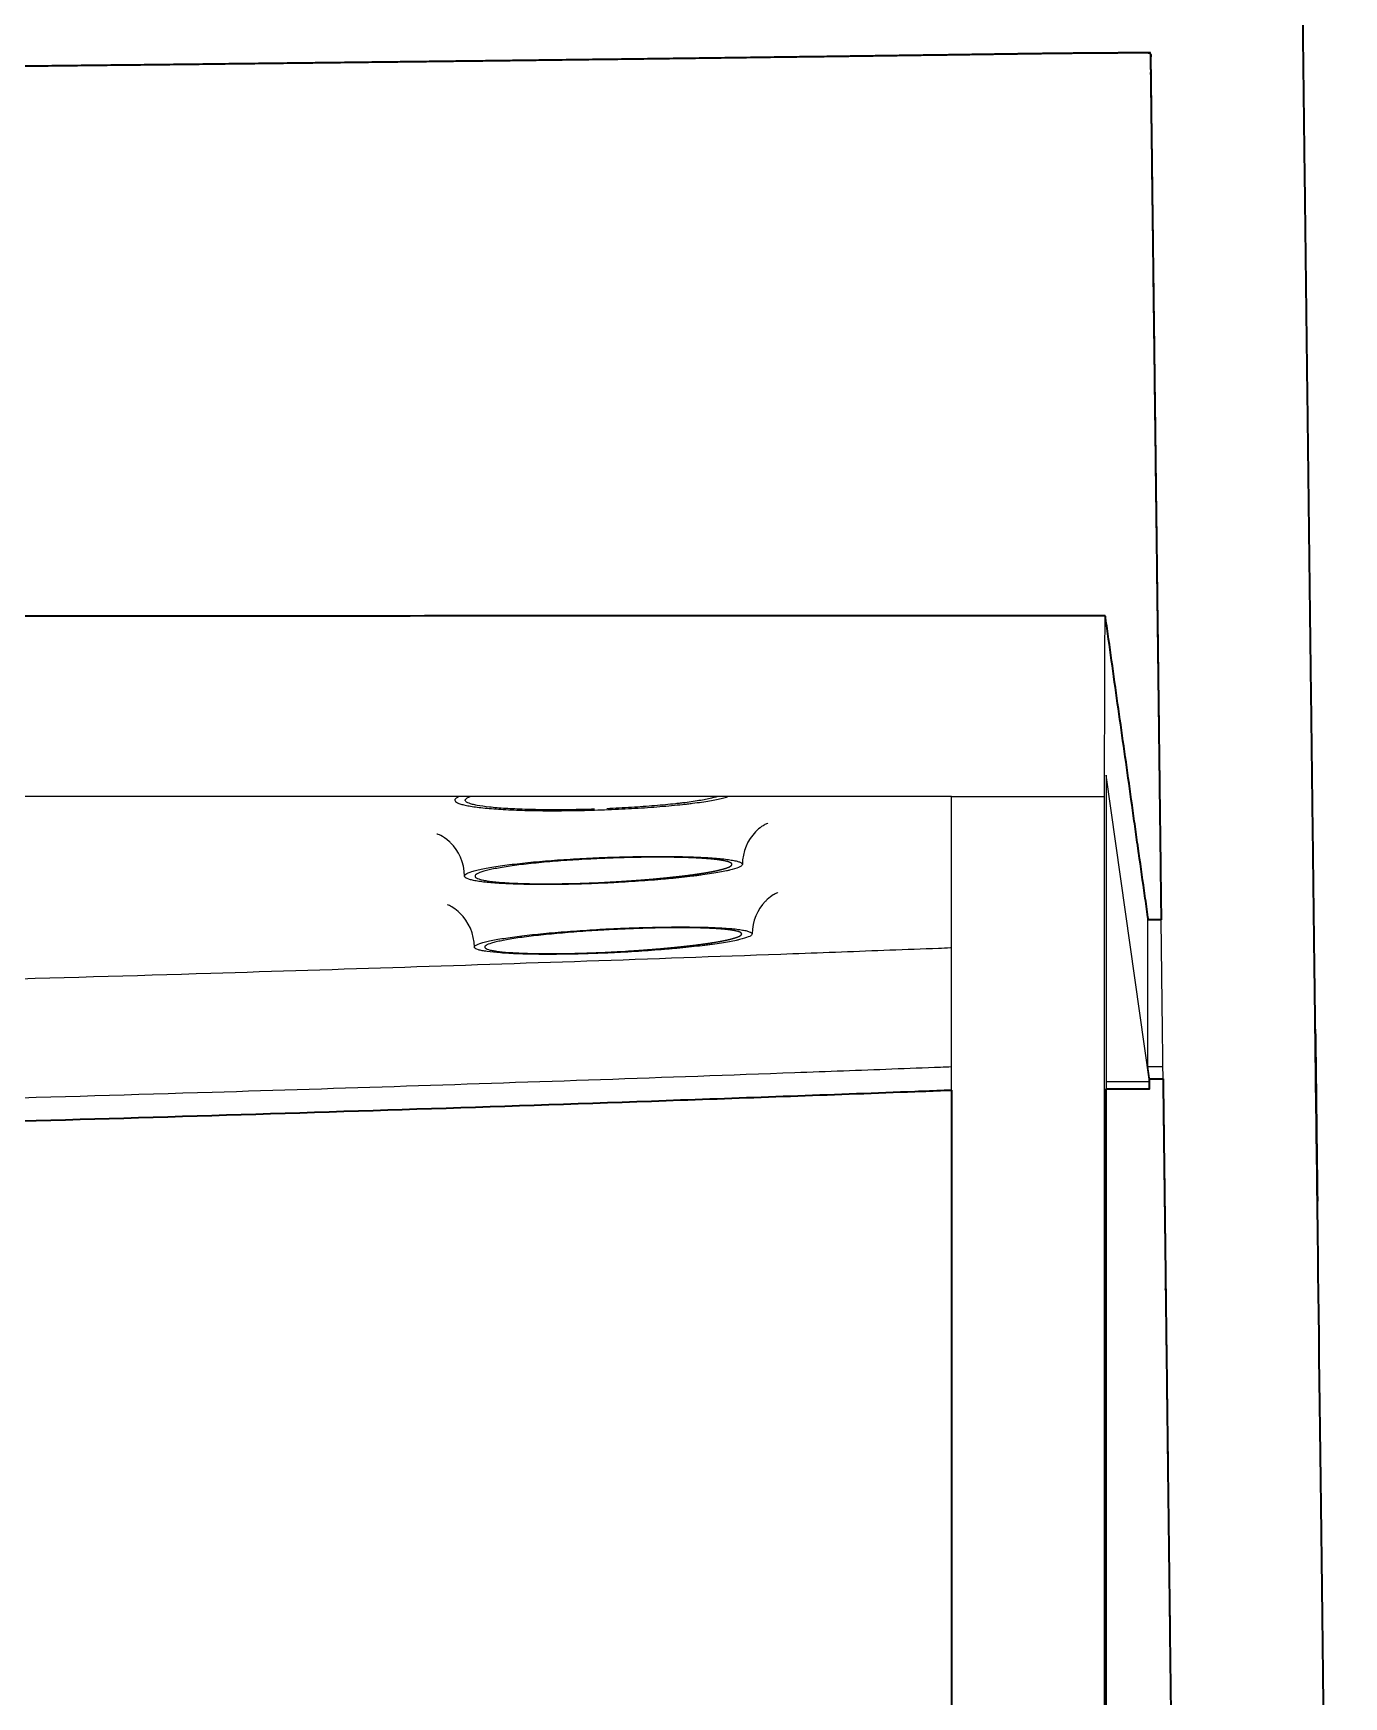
# Model space of a CAD drawing. Header units: millimetres. Extents: x 0 to 2650, y -1173 to 718.
# Drawn here: x 1084.4 to 1273.1, y 234.8 to 474.3 of the extents above; entities that cross this region are included whole.
import ezdxf

# ---------------------------------------------------------------- set-up
doc = ezdxf.new("R2010")
doc.units = ezdxf.units.MM
doc.layers.add('Blocks', color=7, linetype='Continuous')
doc.layers.add('Blocks$Inner', color=7, linetype='Continuous', lineweight=25, true_color=0x007f00)
doc.layers.add('Blocks$Outline', color=7, linetype='Continuous', lineweight=35, true_color=0xff3f3f)

# ---------------------------------------------------------------- blocks, each defined once
blk = doc.blocks.new('Balcony Lounge Bench Front')
at = {"layer": 'Blocks$Inner'}
for points in [[(1238.91, 322.3), (1245.16, 322.3), (1245.16, 323.35), (1238.91, 367.45), (1238.91, 8.28), (1238.81, 8.28)], [(1216.64, 364.38), (1052.69, 364.38), (866.74, 364.38), (770.82, 364.38), (704.99, 364.38), (639.17, 364.38), (543.24, 364.38), (357.3, 364.38), (193.35, 364.38)], [(1217.01, 8.28), (1216.91, 8.28), (1216.64, 10.94), (1216.64, 364.38), (1238.64, 364.38)], [(1247.11, 323.77), (1245.17, 323.77), (1245.15, 323.86), (1244.92, 325.52), (1247.09, 325.52)], [(1250.98, 7.13), (1272.98, 7.41), (1269.49, 292.89)]]:
    blk.add_lwpolyline(points, dxfattribs=at)
for points, degree in [([(1268.27, 392.46), (1266.34, 550.84), (1264.4, 709.23)], 2), ([(1244.27, 471.49), (1238.99, 471.47), (1233.69, 471.43), (1228.41, 471.36)], 3), ([(1245.29, 471.49), (1244.95, 471.49), (1244.61, 471.49), (1244.27, 471.49)], 3), ([(1246.27, 392.2), (1245.78, 431.84), (1245.29, 471.49)], 2), ([(1238.78, 390.41), (1238.76, 390.31)], 1), ([(1238.82, 390.11), (1238.78, 390.41)], 1), ([(1239.26, 387.04), (1238.82, 390.11)], 1), ([(1240.13, 380.88), (1239.26, 387.04)], 1), ([(1241.88, 368.56), (1240.13, 380.88)], 1), ([(1242.75, 362.4), (1241.88, 368.56)], 1), ([(1238.64, 364.57), (1238.64, 364.38)], 1), ([(1238.64, 364.38), (1238.64, 10.9)], 1), ([(1165.24, 362.44), (1165.87, 362.46), (1166.51, 362.49), (1167.15, 362.51)], 3), ([(1243.18, 359.33), (1242.75, 362.4)], 1), ([(1243.4, 357.79), (1243.18, 359.33)], 1), ([(1243.51, 357.02), (1243.4, 357.79)], 1), ([(1243.62, 356.25), (1243.51, 357.02)], 1), ([(1164.57, 355.53), (1165.16, 355.56), (1165.76, 355.59), (1166.36, 355.61)], 3), ([(1166.38, 355.48), (1165.82, 355.46), (1165.27, 355.43), (1164.72, 355.4)], 3), ([(1244.49, 350.09), (1243.62, 356.25)], 1), ([(1166.69, 352.05), (1167.23, 352.08), (1167.78, 352.11), (1168.34, 352.14)], 3), ([(1168.48, 352.01), (1167.89, 351.98), (1167.29, 351.95), (1166.7, 351.92)], 3), ([(1244.93, 347.01), (1244.49, 350.09)], 1), ([(1166.01, 345.28), (1166.59, 345.31), (1167.17, 345.34), (1167.76, 345.37)], 3), ([(1167.78, 345.24), (1167.23, 345.21), (1166.69, 345.18), (1166.15, 345.15)], 3), ([(1244.91, 346.64), (1245.87, 346.64), (1246.83, 346.64)], 2), ([(1244.98, 346.62), (1244.93, 347.01)], 1), ([(1168.1, 342.04), (1168.63, 342.07), (1169.17, 342.1), (1169.71, 342.13)], 3), ([(1169.85, 342), (1169.28, 341.97), (1168.69, 341.94), (1168.11, 341.91)], 3), ([(1238.93, 323.36), (1242.04, 323.35), (1245.16, 323.35)], 2), ([(1245.16, 323.35), (1245.16, 323.49), (1245.16, 323.63), (1245.17, 323.77)], 3), ([(1250.98, 7.13), (1249.24, 149.87), (1247.49, 292.62)], 2)]:
    blk.add_open_spline(points, degree=degree, dxfattribs=at)
for points, knots in [([(1228.41, 471.36), (1222.79, 471.28), (1217.16, 471.2), (1200.28, 470.97), (1189.03, 470.82), (1155.28, 470.39), (1132.77, 470.12), (1065.25, 469.35), (1020.22, 468.9), (930.16, 468.12), (885.12, 467.8), (817.55, 467.42), (795.03, 467.3), (761.25, 467.16), (749.99, 467.12), (733.1, 467.06), (727.47, 467.04), (721.84, 467.02)], [540.554883, 540.554883, 540.554883, 540.554883, 557.446204, 557.446204, 591.228846, 591.228846, 658.794129, 658.794129, 793.924695, 793.924695, 929.055261, 929.055261, 996.620544, 996.620544, 1030.403185, 1030.403185, 1047.294506, 1047.294506, 1047.294506, 1047.294506]), ([(1212.71, 390.41), (1212.36, 390.41), (1212.01, 390.41), (1211.66, 390.41), (1210.97, 390.41), (1210.27, 390.41), (1209.58, 390.41), (1208.19, 390.41), (1206.8, 390.41), (1205.41, 390.41), (1194.28, 390.4), (1183.16, 390.4), (1172.04, 390.39), (1160.92, 390.39), (1149.8, 390.39), (1138.68, 390.38), (1127.56, 390.38), (1116.43, 390.37), (1105.31, 390.37), (1083.07, 390.36), (1060.83, 390.35), (1038.59, 390.35), (1016.35, 390.34), (994.1, 390.33), (971.86, 390.33), (949.62, 390.32), (927.37, 390.32), (905.13, 390.31), (894.01, 390.31), (882.89, 390.31), (871.76, 390.31), (860.64, 390.31), (849.52, 390.31), (838.4, 390.3), (827.28, 390.3), (816.16, 390.3), (805.04, 390.3), (799.48, 390.3), (793.92, 390.3), (788.36, 390.3), (782.8, 390.3), (777.24, 390.3), (771.68, 390.3), (749.45, 390.3), (727.22, 390.3), (704.99, 390.3)], [-1041.587203, -1041.587203, -1041.587203, -1041.587203, -1040.544327, -1040.544327, -1040.544327, -1038.45859, -1038.45859, -1038.45859, -1034.287168, -1034.287168, -1034.287168, -1000.918164, -1000.918164, -1000.918164, -967.552598, -967.552598, -967.552598, -934.189335, -934.189335, -934.189335, -867.462836, -867.462836, -867.462836, -800.72842, -800.72842, -800.72842, -733.992012, -733.992012, -733.992012, -700.626238, -700.626238, -700.626238, -667.263057, -667.263057, -667.263057, -633.900388, -633.900388, -633.900388, -617.218431, -617.218431, -617.218431, -600.535727, -600.535727, -600.535727, -533.846776, -533.846776, -533.846776, -533.846776]), ([(1217.4, 390.41), (1217.23, 390.41), (1217.05, 390.41), (1216.88, 390.41), (1216.53, 390.41), (1216.18, 390.41), (1215.83, 390.41), (1215.14, 390.41), (1214.44, 390.41), (1213.75, 390.41), (1213.58, 390.41), (1213.4, 390.41), (1213.23, 390.41), (1213.05, 390.41), (1212.88, 390.41), (1212.71, 390.41)], [-1046.280276, -1046.280276, -1046.280276, -1046.280276, -1045.758808, -1045.758808, -1045.758808, -1044.715897, -1044.715897, -1044.715897, -1042.63014, -1042.63014, -1042.63014, -1042.10868, -1042.10868, -1042.10868, -1041.587203, -1041.587203, -1041.587203, -1041.587203]), ([(1238.78, 390.41), (1233.22, 390.41), (1227.65, 390.41), (1222.09, 390.41), (1220.7, 390.41), (1219.31, 390.41), (1217.92, 390.41), (1217.75, 390.41), (1217.57, 390.41), (1217.4, 390.41)], [-1067.6582, -1067.6582, -1067.6582, -1067.6582, -1050.972991, -1050.972991, -1050.972991, -1046.801689, -1046.801689, -1046.801689, -1046.280276, -1046.280276, -1046.280276, -1046.280276]), ([(1238.76, 390.31), (1238.75, 390.24), (1238.75, 390.11), (1238.73, 389.71), (1238.73, 389.37), (1238.71, 388.54), (1238.7, 388.04), (1238.69, 386.9), (1238.68, 386.26), (1238.67, 384.86), (1238.67, 384.11), (1238.66, 382.53), (1238.66, 381.7), (1238.66, 380.76), (1238.66, 380.65), (1238.66, 380.49), (1238.66, 380.44), (1238.66, 380.35)], [13, 13, 13, 13, 14.652227, 14.652227, 17.049448, 17.049448, 19.446668, 19.446668, 21.843889, 21.843889, 24.241109, 24.241109, 26.63833, 26.63833, 26.937982, 26.937982, 27.087809, 27.087809, 27.087809, 27.087809]), ([(1238.66, 380.35), (1238.66, 380.28), (1238.66, 380.26), (1238.66, 380.05), (1238.66, 379.87), (1238.66, 379.31), (1238.66, 378.94), (1238.65, 377.84), (1238.65, 377.1), (1238.65, 374.89), (1238.65, 373.41), (1238.64, 369.48), (1238.64, 367.02), (1238.64, 364.57)], [27.087809, 27.087809, 27.087809, 27.087809, 27.162722, 27.162722, 27.762027, 27.762027, 28.960637, 28.960637, 31.357858, 31.357858, 36.152299, 36.152299, 44.12911, 44.12911, 44.12911, 44.12911]), ([(1145.79, 364.39), (1145.58, 364.31), (1145.42, 364.23), (1145.22, 364.08), (1145.16, 364.01), (1145.11, 363.88), (1145.12, 363.82), (1145.22, 363.63), (1145.4, 363.51), (1145.86, 363.34), (1146.05, 363.28), (1146.47, 363.17), (1146.71, 363.12), (1147.51, 362.97), (1148.14, 362.88), (1149.26, 362.75), (1149.66, 362.71), (1150.5, 362.64), (1150.94, 362.61), (1151.86, 362.55), (1152.33, 362.52), (1153.33, 362.47), (1153.86, 362.45), (1155.47, 362.39), (1156.6, 362.37), (1158.37, 362.35), (1158.96, 362.35), (1160.19, 362.35), (1160.81, 362.36), (1162.69, 362.38), (1163.96, 362.4), (1165.24, 362.44)], [24.219435, 24.219435, 24.219435, 24.219435, 26.679948, 26.679948, 28.585659, 28.585659, 30.491369, 30.491369, 34.30279, 34.30279, 36.208501, 36.208501, 38.114212, 38.114212, 41.925633, 41.925633, 43.831343, 43.831343, 45.737054, 45.737054, 47.642764, 47.642764, 49.548475, 49.548475, 53.359896, 53.359896, 55.265607, 55.265607, 57.171317, 57.171317, 60.982738, 60.982738, 60.982738, 60.982738]), ([(1146.62, 363.86), (1146.62, 363.89), (1146.63, 363.92), (1146.66, 364), (1146.71, 364.06), (1146.91, 364.21), (1147.08, 364.3), (1147.32, 364.39)], [115.857402, 115.857402, 115.857402, 115.857402, 116.631271, 116.631271, 118.394112, 118.394112, 120.959101, 120.959101, 120.959101, 120.959101]), ([(1182.9, 364.39), (1182.88, 364.38), (1182.86, 364.37), (1182.67, 364.31), (1182.47, 364.25), (1182.12, 364.16), (1182, 364.13), (1181.74, 364.07), (1181.6, 364.05), (1180.89, 363.9), (1180.22, 363.79), (1179.08, 363.62), (1178.67, 363.56), (1178.03, 363.48), (1177.81, 363.46), (1177.36, 363.4), (1177.13, 363.38), (1175.96, 363.25), (1174.96, 363.15), (1173.36, 363.02), (1172.81, 362.98), (1171.69, 362.9), (1171.12, 362.86), (1169.39, 362.75), (1168.21, 362.69), (1166.99, 362.64)], [52.746069, 52.746069, 52.746069, 52.746069, 53.057077, 53.057077, 55.709931, 55.709931, 57.036358, 57.036358, 58.362785, 58.362785, 63.668493, 63.668493, 66.321347, 66.321347, 67.647773, 67.647773, 68.9742, 68.9742, 74.279908, 74.279908, 76.932762, 76.932762, 79.585616, 79.585616, 84.891324, 84.891324, 84.891324, 84.891324]), ([(1167.15, 362.51), (1167.17, 362.51), (1167.19, 362.51), (1167.87, 362.54), (1168.52, 362.57), (1170.43, 362.66), (1171.68, 362.74), (1173.49, 362.86), (1174.09, 362.91), (1175.24, 363), (1175.8, 363.05), (1176.87, 363.15), (1177.39, 363.2), (1178.15, 363.28), (1178.4, 363.31), (1178.88, 363.37), (1179.12, 363.4), (1180.27, 363.54), (1181.1, 363.66), (1182.17, 363.84), (1182.51, 363.9), (1182.97, 363.99), (1183.11, 364.02), (1183.39, 364.09), (1183.52, 364.12), (1183.95, 364.23), (1184.22, 364.31), (1184.43, 364.38)], [62.897872, 62.897872, 62.897872, 62.897872, 62.96315, 62.96315, 64.927697, 64.927697, 68.856792, 68.856792, 70.82134, 70.82134, 72.785887, 72.785887, 74.750434, 74.750434, 75.732708, 75.732708, 76.714982, 76.714982, 80.644077, 80.644077, 82.608624, 82.608624, 83.590898, 83.590898, 84.573172, 84.573172, 87.045693, 87.045693, 87.045693, 87.045693]), ([(1165.23, 362.57), (1164.04, 362.53), (1162.87, 362.51), (1161.13, 362.48), (1160.56, 362.48), (1159.43, 362.47), (1158.87, 362.48), (1157.24, 362.49), (1156.2, 362.51), (1154.7, 362.56), (1154.22, 362.58), (1153.29, 362.62), (1152.85, 362.64), (1152, 362.7), (1151.59, 362.73), (1150.82, 362.79), (1150.45, 362.83), (1149.42, 362.94), (1148.83, 363.03), (1148.09, 363.17), (1147.87, 363.22), (1147.48, 363.32), (1147.31, 363.37), (1146.88, 363.53), (1146.71, 363.65), (1146.63, 363.8), (1146.62, 363.83), (1146.62, 363.86)], [86.662972, 86.662972, 86.662972, 86.662972, 90.188654, 90.188654, 91.951495, 91.951495, 93.714336, 93.714336, 97.240019, 97.240019, 99.00286, 99.00286, 100.765701, 100.765701, 102.528542, 102.528542, 104.291383, 104.291383, 107.817066, 107.817066, 109.579907, 109.579907, 111.342748, 111.342748, 114.86843, 114.86843, 115.857402, 115.857402, 115.857402, 115.857402]), ([(1190.2, 360.55), (1190.21, 360.55), (1190.14, 360.53), (1189.98, 360.45), (1189.87, 360.4), (1189.71, 360.32), (1189.5, 360.19), (1189.25, 360.03), (1188.95, 359.81), (1188.62, 359.51), (1188.55, 359.44), (1188.48, 359.37), (1188.4, 359.29), (1187.32, 358.18), (1186.53, 356.46), (1186.53, 354.62)], [31.441992, 31.441992, 31.441992, 31.441992, 33.412142, 33.412142, 33.412142, 34.834972, 34.834972, 34.834972, 36.578069, 36.578069, 36.578069, 36.975556, 36.975556, 36.975556, 42.859267, 42.859267, 42.859267, 42.859267]), ([(1146.53, 352.95), (1146.52, 354.86), (1145.67, 356.62), (1144.5, 357.75), (1144.45, 357.79), (1144.41, 357.83), (1144.37, 357.87), (1143.3, 358.84), (1142.66, 358.98), (1142.55, 358.99)], [0.020965, 0.020965, 0.020965, 0.020965, 6.126511, 6.126511, 6.126511, 6.351911, 6.351911, 6.351911, 11.612078, 11.612078, 11.612078, 11.612078]), ([(1146.53, 352.93), (1146.53, 352.96), (1146.53, 352.99), (1146.57, 353.08), (1146.63, 353.14), (1146.89, 353.33), (1147.18, 353.46), (1147.8, 353.66), (1148.04, 353.72), (1148.56, 353.86), (1148.85, 353.92), (1149.47, 354.05), (1149.81, 354.12), (1150.55, 354.24), (1150.94, 354.31), (1152.19, 354.5), (1153.1, 354.61), (1154.59, 354.78), (1155.11, 354.84), (1156.18, 354.95), (1156.73, 355), (1158.43, 355.15), (1159.6, 355.24), (1161.42, 355.36), (1162.04, 355.4), (1163.3, 355.47), (1163.93, 355.5), (1164.57, 355.53)], [105.771648, 105.771648, 105.771648, 105.771648, 106.617513, 106.617513, 108.527702, 108.527702, 112.34808, 112.34808, 114.258269, 114.258269, 116.168458, 116.168458, 118.078647, 118.078647, 119.988837, 119.988837, 123.809215, 123.809215, 125.719404, 125.719404, 127.629593, 127.629593, 131.449972, 131.449972, 133.360161, 133.360161, 135.27035, 135.27035, 135.27035, 135.27035]), ([(1164.72, 355.4), (1164.13, 355.37), (1163.54, 355.34), (1162.38, 355.27), (1161.81, 355.23), (1160.12, 355.12), (1159.03, 355.03), (1157.47, 354.89), (1156.96, 354.84), (1155.96, 354.73), (1155.49, 354.68), (1154.11, 354.52), (1153.27, 354.4), (1152.11, 354.23), (1151.74, 354.17), (1151.07, 354.04), (1150.75, 353.98), (1150.17, 353.86), (1149.91, 353.8), (1149.42, 353.68), (1149.2, 353.61), (1148.63, 353.43), (1148.36, 353.3), (1148.12, 353.13), (1148.07, 353.07), (1148.03, 352.98), (1148.03, 352.96), (1148.03, 352.93)], [227.211281, 227.211281, 227.211281, 227.211281, 228.978339, 228.978339, 230.745396, 230.745396, 234.279512, 234.279512, 236.04657, 236.04657, 237.813628, 237.813628, 241.347744, 241.347744, 243.114802, 243.114802, 244.88186, 244.88186, 246.648917, 246.648917, 248.415975, 248.415975, 251.950091, 251.950091, 253.717149, 253.717149, 254.499693, 254.499693, 254.499693, 254.499693]), ([(1166.36, 355.61), (1166.69, 355.63), (1167.02, 355.64), (1167.68, 355.66), (1168.01, 355.67), (1168.98, 355.7), (1169.63, 355.72), (1170.91, 355.75), (1171.54, 355.76), (1172.8, 355.77), (1173.42, 355.78), (1175.25, 355.78), (1176.4, 355.77), (1178.04, 355.74), (1178.57, 355.73), (1179.6, 355.7), (1180.09, 355.68), (1181.48, 355.61), (1182.32, 355.55), (1183.43, 355.45), (1183.77, 355.42), (1184.4, 355.34), (1184.68, 355.3), (1185.19, 355.21), (1185.42, 355.17), (1185.81, 355.07), (1185.97, 355.02), (1186.38, 354.87), (1186.51, 354.76), (1186.52, 354.64)], [137.071763, 137.071763, 137.071763, 137.071763, 138.054871, 138.054871, 139.037978, 139.037978, 141.004193, 141.004193, 142.970408, 142.970408, 144.936623, 144.936623, 148.869053, 148.869053, 150.835268, 150.835268, 152.801483, 152.801483, 156.733913, 156.733913, 158.700128, 158.700128, 160.666342, 160.666342, 162.632557, 162.632557, 164.598772, 164.598772, 168.531202, 168.531202, 168.531202, 168.531202]), ([(1186.53, 354.62), (1186.53, 354.57), (1186.5, 354.52), (1186.42, 354.43), (1186.38, 354.4), (1186.29, 354.34), (1186.23, 354.3), (1185.93, 354.15), (1185.56, 354.02), (1184.95, 353.85), (1184.82, 353.82), (1184.54, 353.76), (1184.4, 353.72), (1183.94, 353.62), (1183.6, 353.56), (1182.53, 353.36), (1181.71, 353.23), (1180.56, 353.07), (1180.32, 353.04), (1179.84, 352.98), (1179.59, 352.95), (1178.84, 352.86), (1178.32, 352.8), (1177.25, 352.68), (1176.69, 352.63), (1175.83, 352.55), (1175.54, 352.52), (1174.94, 352.47), (1174.64, 352.44), (1173.13, 352.31), (1171.89, 352.22), (1169.97, 352.1), (1169.33, 352.06), (1168.61, 352.02), (1168.55, 352.02), (1168.48, 352.01)], [42.859267, 42.859267, 42.859267, 42.859267, 44.651073, 44.651073, 45.63418, 45.63418, 46.617288, 46.617288, 50.549718, 50.549718, 51.532825, 51.532825, 52.515933, 52.515933, 54.482147, 54.482147, 58.414577, 58.414577, 59.397685, 59.397685, 60.380792, 60.380792, 62.347007, 62.347007, 64.313222, 64.313222, 65.29633, 65.29633, 66.279437, 66.279437, 70.211867, 70.211867, 72.178082, 72.178082, 72.369436, 72.369436, 72.369436, 72.369436]), ([(1166.7, 351.92), (1165.42, 351.87), (1164.15, 351.82), (1162.27, 351.77), (1161.64, 351.75), (1160.41, 351.73), (1159.81, 351.72), (1158.05, 351.71), (1156.91, 351.71), (1155.29, 351.74), (1154.77, 351.75), (1153.76, 351.78), (1153.28, 351.8), (1152.36, 351.84), (1151.92, 351.86), (1151.08, 351.92), (1150.68, 351.95), (1149.56, 352.05), (1148.92, 352.12), (1148.12, 352.25), (1147.88, 352.3), (1147.45, 352.4), (1147.27, 352.45), (1146.81, 352.6), (1146.62, 352.71), (1146.53, 352.87), (1146.53, 352.9), (1146.53, 352.93)], [74.144297, 74.144297, 74.144297, 74.144297, 77.964675, 77.964675, 79.874864, 79.874864, 81.785054, 81.785054, 85.605432, 85.605432, 87.515621, 87.515621, 89.42581, 89.42581, 91.335999, 91.335999, 93.246188, 93.246188, 97.066567, 97.066567, 98.976756, 98.976756, 100.886945, 100.886945, 104.707323, 104.707323, 105.771648, 105.771648, 105.771648, 105.771648]), ([(1148.03, 352.93), (1148.03, 352.9), (1148.03, 352.87), (1148.11, 352.73), (1148.29, 352.63), (1148.71, 352.48), (1148.88, 352.43), (1149.28, 352.35), (1149.5, 352.3), (1150.24, 352.18), (1150.83, 352.12), (1151.87, 352.03), (1152.24, 352), (1153.02, 351.95), (1153.42, 351.93), (1154.28, 351.9), (1154.72, 351.88), (1155.65, 351.86), (1156.13, 351.85), (1157.63, 351.83), (1158.68, 351.83), (1160.32, 351.85), (1160.87, 351.85), (1162.01, 351.88), (1162.59, 351.89), (1164.33, 351.95), (1165.5, 351.99), (1166.69, 352.05)], [254.499693, 254.499693, 254.499693, 254.499693, 255.484207, 255.484207, 259.018323, 259.018323, 260.785381, 260.785381, 262.552438, 262.552438, 266.086554, 266.086554, 267.853612, 267.853612, 269.62067, 269.62067, 271.387728, 271.387728, 273.154786, 273.154786, 276.688902, 276.688902, 278.455959, 278.455959, 280.223017, 280.223017, 283.757133, 283.757133, 283.757133, 283.757133]), ([(1191.64, 350.56), (1191.64, 350.56), (1191.58, 350.54), (1191.44, 350.47), (1191.33, 350.42), (1191.17, 350.34), (1190.97, 350.22), (1190.73, 350.07), (1190.43, 349.86), (1190.11, 349.57), (1190.01, 349.48), (1189.91, 349.38), (1189.81, 349.28), (1188.72, 348.16), (1187.93, 346.44), (1187.93, 344.61)], [31.536897, 31.536897, 31.536897, 31.536897, 33.415913, 33.415913, 33.415913, 34.829079, 34.829079, 34.829079, 36.549699, 36.549699, 36.549699, 37.101306, 37.101306, 37.101306, 42.957028, 42.957028, 42.957028, 42.957028]), ([(1147.93, 342.73), (1147.93, 344.63), (1147.09, 346.41), (1145.88, 347.57), (1145.79, 347.66), (1145.7, 347.74), (1145.61, 347.82), (1144.89, 348.43), (1144.38, 348.7), (1144.08, 348.81)], [117.54892, 117.54892, 117.54892, 117.54892, 123.64405, 123.64405, 123.64405, 124.091917, 124.091917, 124.091917, 127.522746, 127.522746, 127.522746, 127.522746]), ([(1147.93, 342.73), (1147.93, 342.75), (1147.94, 342.78), (1147.98, 342.86), (1148.03, 342.91), (1148.3, 343.09), (1148.59, 343.21), (1149.21, 343.39), (1149.45, 343.46), (1149.97, 343.58), (1150.26, 343.64), (1150.89, 343.77), (1151.23, 343.83), (1151.96, 343.95), (1152.36, 344.01), (1153.61, 344.2), (1154.53, 344.31), (1156.02, 344.48), (1156.54, 344.54), (1157.61, 344.65), (1158.16, 344.7), (1159.86, 344.86), (1161.03, 344.95), (1162.86, 345.08), (1163.48, 345.12), (1164.74, 345.2), (1165.37, 345.24), (1166.01, 345.28)], [117.54892, 117.54892, 117.54892, 117.54892, 118.706451, 118.706451, 121.286112, 121.286112, 126.445435, 126.445435, 129.025096, 129.025096, 131.604757, 131.604757, 134.184419, 134.184419, 136.76408, 136.76408, 141.923403, 141.923403, 144.503064, 144.503064, 147.082725, 147.082725, 152.242048, 152.242048, 154.821709, 154.821709, 157.40137, 157.40137, 157.40137, 157.40137]), ([(1166.15, 345.15), (1165.56, 345.11), (1164.98, 345.08), (1163.82, 345), (1163.24, 344.96), (1161.55, 344.83), (1160.47, 344.74), (1158.9, 344.59), (1158.38, 344.54), (1157.39, 344.43), (1156.91, 344.38), (1155.53, 344.22), (1154.69, 344.11), (1153.53, 343.93), (1153.16, 343.87), (1152.48, 343.76), (1152.17, 343.7), (1151.59, 343.58), (1151.32, 343.52), (1150.83, 343.41), (1150.61, 343.35), (1150.04, 343.18), (1149.77, 343.06), (1149.53, 342.9), (1149.47, 342.85), (1149.44, 342.77), (1149.43, 342.75), (1149.43, 342.73)], [254.692229, 254.692229, 254.692229, 254.692229, 257.271744, 257.271744, 259.851259, 259.851259, 265.01029, 265.01029, 267.589805, 267.589805, 270.16932, 270.16932, 275.32835, 275.32835, 277.907865, 277.907865, 280.48738, 280.48738, 283.066895, 283.066895, 285.64641, 285.64641, 290.80544, 290.80544, 293.384955, 293.384955, 294.542476, 294.542476, 294.542476, 294.542476]), ([(1167.76, 345.37), (1168.09, 345.38), (1168.42, 345.4), (1169.08, 345.43), (1169.41, 345.44), (1170.38, 345.48), (1171.03, 345.5), (1172.3, 345.54), (1172.94, 345.56), (1173.88, 345.58), (1174.19, 345.59), (1174.82, 345.6), (1175.12, 345.6), (1176.65, 345.62), (1177.8, 345.63), (1179.44, 345.61), (1179.97, 345.61), (1180.99, 345.58), (1181.48, 345.57), (1182.88, 345.52), (1183.72, 345.47), (1184.82, 345.39), (1185.17, 345.36), (1185.8, 345.29), (1186.08, 345.25), (1186.59, 345.17), (1186.82, 345.13), (1187.21, 345.04), (1187.38, 344.99), (1187.78, 344.84), (1187.92, 344.74), (1187.93, 344.63)], [159.766668, 159.766668, 159.766668, 159.766668, 160.749884, 160.749884, 161.7331, 161.7331, 163.699532, 163.699532, 165.665964, 165.665964, 166.64918, 166.64918, 167.632396, 167.632396, 171.56526, 171.56526, 173.531692, 173.531692, 175.498124, 175.498124, 179.430988, 179.430988, 181.39742, 181.39742, 183.363852, 183.363852, 185.330284, 185.330284, 187.296716, 187.296716, 191.22958, 191.22958, 191.22958, 191.22958]), ([(1216.64, 342.6), (1216.59, 342.59), (1216.55, 342.59), (1216.51, 342.59), (1215.92, 342.57), (1215.34, 342.55), (1214.76, 342.52), (1212.43, 342.44), (1210.1, 342.35), (1207.77, 342.26), (1203.12, 342.08), (1198.46, 341.91), (1193.8, 341.74), (1184.49, 341.4), (1175.18, 341.06), (1165.87, 340.74), (1147.24, 340.1), (1128.61, 339.49), (1109.98, 338.92), (1064.99, 337.55), (1019.99, 336.43), (974.98, 335.52), (929.98, 334.61), (884.97, 333.92), (839.96, 333.46), (794.97, 333), (749.98, 332.78), (704.99, 332.78)], [-1030.597712, -1030.597712, -1030.597712, -1030.597712, -1030.467005, -1030.467005, -1030.467005, -1028.716244, -1028.716244, -1028.716244, -1021.726434, -1021.726434, -1021.726434, -1007.74364, -1007.74364, -1007.74364, -979.788621, -979.788621, -979.788621, -923.867941, -923.867941, -923.867941, -788.816801, -788.816801, -788.816801, -653.768562, -653.768562, -653.768562, -518.79142, -518.79142, -518.79142, -518.79142]), ([(1168.11, 341.91), (1166.83, 341.85), (1165.56, 341.8), (1163.68, 341.74), (1163.05, 341.73), (1161.82, 341.7), (1161.22, 341.69), (1159.45, 341.67), (1158.32, 341.67), (1156.7, 341.68), (1156.17, 341.69), (1155.17, 341.71), (1154.69, 341.73), (1153.77, 341.76), (1153.32, 341.78), (1152.48, 341.83), (1152.08, 341.85), (1150.96, 341.94), (1150.32, 342), (1149.52, 342.12), (1149.28, 342.16), (1148.86, 342.24), (1148.67, 342.29), (1148.21, 342.43), (1148.02, 342.53), (1147.94, 342.66), (1147.93, 342.69), (1147.93, 342.73)], [74.852209, 74.852209, 74.852209, 74.852209, 80.011531, 80.011531, 82.591192, 82.591192, 85.170854, 85.170854, 90.330176, 90.330176, 92.909838, 92.909838, 95.489499, 95.489499, 98.06916, 98.06916, 100.648822, 100.648822, 105.808144, 105.808144, 108.387806, 108.387806, 110.967467, 110.967467, 116.126789, 116.126789, 117.54892, 117.54892, 117.54892, 117.54892]), ([(1149.43, 342.73), (1149.43, 342.7), (1149.44, 342.67), (1149.52, 342.54), (1149.69, 342.45), (1150.12, 342.32), (1150.29, 342.28), (1150.68, 342.2), (1150.9, 342.17), (1151.64, 342.06), (1152.23, 342), (1153.27, 341.93), (1153.64, 341.91), (1154.42, 341.87), (1154.83, 341.85), (1155.68, 341.82), (1156.13, 341.81), (1157.05, 341.8), (1157.54, 341.79), (1159.04, 341.78), (1160.09, 341.79), (1161.72, 341.81), (1162.28, 341.83), (1163.42, 341.85), (1164, 341.87), (1165.74, 341.93), (1166.91, 341.98), (1168.1, 342.04)], [294.542476, 294.542476, 294.542476, 294.542476, 295.96447, 295.96447, 301.1235, 301.1235, 303.703015, 303.703015, 306.28253, 306.28253, 311.44156, 311.44156, 314.021076, 314.021076, 316.600591, 316.600591, 319.180106, 319.180106, 321.759621, 321.759621, 326.918651, 326.918651, 329.498166, 329.498166, 332.077681, 332.077681, 337.236711, 337.236711, 337.236711, 337.236711]), ([(1187.93, 344.61), (1187.93, 344.56), (1187.9, 344.51), (1187.82, 344.42), (1187.78, 344.39), (1187.69, 344.33), (1187.64, 344.3), (1187.33, 344.14), (1186.97, 344.02), (1186.36, 343.86), (1186.23, 343.82), (1185.95, 343.76), (1185.8, 343.72), (1185.35, 343.63), (1185.01, 343.56), (1183.94, 343.37), (1183.13, 343.24), (1181.97, 343.08), (1181.74, 343.05), (1181.25, 342.99), (1181.01, 342.95), (1180.25, 342.86), (1179.73, 342.8), (1178.66, 342.69), (1178.1, 342.63), (1177.24, 342.55), (1176.95, 342.52), (1176.36, 342.47), (1176.06, 342.44), (1174.54, 342.31), (1173.3, 342.22), (1171.39, 342.09), (1170.74, 342.05), (1170.01, 342.01), (1169.93, 342.01), (1169.85, 342)], [42.957028, 42.957028, 42.957028, 42.957028, 44.738124, 44.738124, 45.72134, 45.72134, 46.704556, 46.704556, 50.63742, 50.63742, 51.620636, 51.620636, 52.603852, 52.603852, 54.570284, 54.570284, 58.503148, 58.503148, 59.486364, 59.486364, 60.46958, 60.46958, 62.436012, 62.436012, 64.402444, 64.402444, 65.38566, 65.38566, 66.368876, 66.368876, 70.30174, 70.30174, 72.268172, 72.268172, 72.500084, 72.500084, 72.500084, 72.500084]), ([(1216.65, 325.47), (1216.12, 325.45), (1215.59, 325.42), (1215.06, 325.4), (1212.73, 325.32), (1210.4, 325.23), (1208.07, 325.14), (1203.41, 324.96), (1198.74, 324.79), (1194.08, 324.62), (1184.76, 324.28), (1175.44, 323.94), (1166.12, 323.62), (1147.47, 322.98), (1128.82, 322.37), (1110.16, 321.8), (1065.13, 320.43), (1020.07, 319.3), (975.01, 318.39), (929.96, 317.49), (884.9, 316.79), (839.84, 316.34), (794.89, 315.88), (749.94, 315.66), (704.99, 315.66)], [13.712784, 13.712784, 13.712784, 13.712784, 15.30337, 15.30337, 15.30337, 22.300689, 22.300689, 22.300689, 36.298682, 36.298682, 36.298682, 64.284763, 64.284763, 64.284763, 120.269528, 120.269528, 120.269528, 255.474671, 255.474671, 255.474671, 390.674417, 390.674417, 390.674417, 525.53183, 525.53183, 525.53183, 525.53183]), ([(1216.64, 322.14), (1216.29, 322.13), (1214.54, 322.06), (1201.54, 321.57), (1188.89, 321.11), (1155.14, 319.91), (1132.64, 319.17), (1065.13, 317.13), (1020.11, 316), (930.08, 314.19), (885.05, 313.5), (795.02, 312.59), (750.01, 312.37), (704.99, 312.37)], [28.515564, 28.515564, 28.515564, 28.515564, 29.550114, 33.771847, 67.545708, 67.545708, 135.093431, 135.093431, 270.188876, 270.188876, 405.284322, 405.284322, 540.333851, 540.333851, 540.333851, 540.333851])]:
    blk.add_open_spline(points, degree=3, knots=knots, dxfattribs=at)
for points, weights in [([(1247.49, 292.62), (1246.88, 342.56), (1246.27, 392.2)], [1, 0.97133797504, 1]), ([(1269.49, 292.89), (1268.88, 342.82), (1268.27, 392.46)], [1, 0.97133797504, 1]), ([(1244.91, 345.64), (1244.91, 346.14), (1244.91, 346.64)], [0.999884603734, 0.999939428973, 1]), ([(1244.92, 325.52), (1244.91, 335.57), (1244.91, 345.64)], [1, 0.998783513847, 0.999884603734])]:
    blk.add_rational_spline(points, weights, degree=2, dxfattribs=at)
for points, weights, knots in [([(1185.03, 354.62), (1185.03, 354.68), (1185, 354.73), (1184.94, 354.78), (1184.88, 354.83), (1184.79, 354.88), (1184.67, 354.93), (1184.61, 354.95), (1184.55, 354.98), (1184.47, 355), (1184.4, 355.02), (1184.32, 355.05), (1184.23, 355.07), (1183.88, 355.16), (1183.42, 355.24), (1182.85, 355.31), (1182.71, 355.32), (1182.56, 355.34), (1182.4, 355.36), (1182.24, 355.37), (1182.08, 355.39), (1181.91, 355.41), (1181.57, 355.44), (1181.21, 355.46), (1180.83, 355.49), (1180.07, 355.54), (1179.21, 355.58), (1178.27, 355.61), (1177.8, 355.62), (1177.31, 355.63), (1176.81, 355.64), (1176.31, 355.65), (1175.79, 355.66), (1175.26, 355.66), (1174.73, 355.66), (1174.18, 355.66), (1173.62, 355.66), (1173.06, 355.66), (1172.48, 355.65), (1171.9, 355.64), (1170.74, 355.63), (1169.56, 355.6), (1168.36, 355.56), (1167.76, 355.54), (1167.15, 355.52), (1166.54, 355.49), (1166.48, 355.49), (1166.43, 355.49), (1166.38, 355.48)], [1.00000000032, 1.00000000032, 1.00000000032, 1.00000000032, 1.00000000032, 1.00000000032, 1.00000000032, 1.00000000032, 1.00000000032, 1.00000000032, 1.00000000032, 1.00000000032, 1.00000000032, 1.00000000032, 1.00000000032, 1.00000000032, 1.00000000032, 1.00000000032, 1.00000000032, 1.00000000032, 1.00000000032, 1.00000000032, 1.00000000032, 1.00000000032, 1.00000000032, 1.00000000032, 1.00000000032, 1.00000000032, 1.00000000032, 1.00000000032, 1.00000000032, 1.00000000032, 1.00000000033, 1.00000000033, 1.00000000033, 1.00000000033, 1.00000000033, 1.00000000033, 1.00000000033, 1.00000000033, 1.00000000033, 1.00000000033, 1.00000000033, 1.00000000033, 1.00000000033, 1.00000000033, 1.00000000022, 1.00000000011, 1], [182.880095, 182.880095, 182.880095, 182.880095, 185.518958, 185.518958, 185.518958, 188.171597, 188.171597, 188.171597, 189.506262, 189.506262, 189.506262, 190.833322, 190.833322, 190.833322, 196.124317, 196.124317, 196.124317, 197.454767, 197.454767, 197.454767, 198.789074, 198.789074, 198.789074, 201.437183, 201.437183, 201.437183, 206.740096, 206.740096, 206.740096, 209.4003, 209.4003, 209.4003, 212.040952, 212.040952, 212.040952, 214.68746, 214.68746, 214.68746, 217.354209, 217.354209, 217.354209, 222.648105, 222.648105, 222.648105, 225.309256, 225.309256, 225.309256, 225.54476, 225.54476, 225.54476, 225.54476]), ([(1168.34, 352.14), (1169.55, 352.21), (1170.73, 352.29), (1171.89, 352.38), (1172.46, 352.42), (1173.03, 352.47), (1173.59, 352.52), (1174.16, 352.57), (1174.71, 352.62), (1175.24, 352.67), (1176.31, 352.78), (1177.32, 352.89), (1178.25, 353), (1178.48, 353.03), (1178.71, 353.06), (1178.94, 353.09), (1179.16, 353.12), (1179.39, 353.15), (1179.6, 353.18), (1180.03, 353.24), (1180.44, 353.3), (1180.82, 353.36), (1181.59, 353.48), (1182.26, 353.61), (1182.83, 353.73), (1182.98, 353.76), (1183.12, 353.79), (1183.25, 353.83), (1183.38, 353.86), (1183.5, 353.89), (1183.62, 353.92), (1183.85, 353.98), (1184.05, 354.04), (1184.23, 354.1), (1184.4, 354.16), (1184.55, 354.22), (1184.67, 354.28), (1184.73, 354.31), (1184.78, 354.34), (1184.82, 354.37), (1184.87, 354.4), (1184.91, 354.43), (1184.94, 354.46), (1185, 354.51), (1185.03, 354.57), (1185.03, 354.62)], [1, 1.00000000011, 1.00000000022, 1.00000000033, 1.00000000033, 1.00000000033, 1.00000000033, 1.00000000033, 1.00000000033, 1.00000000033, 1.00000000033, 1.00000000033, 1.00000000032, 1.00000000032, 1.00000000032, 1.00000000032, 1.00000000032, 1.00000000032, 1.00000000032, 1.00000000032, 1.00000000032, 1.00000000032, 1.00000000032, 1.00000000032, 1.00000000032, 1.00000000032, 1.00000000032, 1.00000000032, 1.00000000032, 1.00000000032, 1.00000000032, 1.00000000032, 1.00000000032, 1.00000000032, 1.00000000032, 1.00000000032, 1.00000000032, 1.00000000032, 1.00000000032, 1.00000000032, 1.00000000032, 1.00000000032, 1.00000000032, 1.00000000032, 1.00000000032, 1.00000000032], [143.081882, 143.081882, 143.081882, 143.081882, 148.389005, 148.389005, 148.389005, 151.037238, 151.037238, 151.037238, 153.704358, 153.704358, 153.704358, 158.998169, 158.998169, 158.998169, 160.324996, 160.324996, 160.324996, 161.659766, 161.659766, 161.659766, 164.314848, 164.314848, 164.314848, 169.610992, 169.610992, 169.610992, 170.945925, 170.945925, 170.945925, 172.275194, 172.275194, 172.275194, 174.917914, 174.917914, 174.917914, 177.559824, 177.559824, 177.559824, 178.888069, 178.888069, 178.888069, 180.22294, 180.22294, 180.22294, 182.880095, 182.880095, 182.880095, 182.880095]), ([(1186.43, 344.61), (1186.43, 344.66), (1186.4, 344.71), (1186.35, 344.76), (1186.29, 344.81), (1186.2, 344.86), (1186.08, 344.9), (1186.02, 344.92), (1185.96, 344.95), (1185.88, 344.97), (1185.81, 344.99), (1185.73, 345.01), (1185.64, 345.03), (1185.29, 345.11), (1184.84, 345.19), (1184.27, 345.25), (1183.98, 345.28), (1183.67, 345.31), (1183.33, 345.33), (1182.99, 345.36), (1182.63, 345.38), (1182.25, 345.4), (1181.49, 345.44), (1180.64, 345.47), (1179.7, 345.49), (1179.23, 345.5), (1178.74, 345.51), (1178.24, 345.51), (1177.74, 345.51), (1177.22, 345.51), (1176.69, 345.51), (1176.16, 345.5), (1175.61, 345.5), (1175.05, 345.49), (1174.49, 345.48), (1173.92, 345.47), (1173.34, 345.45), (1172.18, 345.43), (1170.99, 345.38), (1169.79, 345.33), (1169.19, 345.31), (1168.58, 345.28), (1167.97, 345.25), (1167.91, 345.25), (1167.84, 345.24), (1167.78, 345.24)], [1.00000001361, 1.00000001361, 1.00000001361, 1.00000001361, 1.00000001362, 1.00000001362, 1.00000001362, 1.00000001363, 1.00000001363, 1.00000001363, 1.00000001363, 1.00000001364, 1.00000001364, 1.00000001365, 1.00000001367, 1.00000001369, 1.0000000137, 1.00000001371, 1.00000001372, 1.00000001373, 1.00000001374, 1.00000001376, 1.00000001378, 1.00000001381, 1.00000001384, 1.00000001386, 1.00000001388, 1.00000001389, 1.00000001391, 1.00000001393, 1.00000001395, 1.00000001396, 1.00000001398, 1.000000014, 1.00000001402, 1.00000001404, 1.00000001406, 1.0000000141, 1.00000001414, 1.00000001418, 1.0000000142, 1.00000001422, 1.00000001424, 1.00000000949, 1.00000000475, 1], [209.638651, 209.638651, 209.638651, 209.638651, 212.236051, 212.236051, 212.236051, 214.889056, 214.889056, 214.889056, 216.223874, 216.223874, 216.223874, 217.551071, 217.551071, 217.551071, 222.842882, 222.842882, 222.842882, 225.508963, 225.508963, 225.508963, 228.157587, 228.157587, 228.157587, 233.461863, 233.461863, 233.461863, 236.122808, 236.122808, 236.122808, 238.764269, 238.764269, 238.764269, 241.411638, 241.411638, 241.411638, 244.079284, 244.079284, 244.079284, 249.374958, 249.374958, 249.374958, 252.036933, 252.036933, 252.036933, 252.327064, 252.327064, 252.327064, 252.327064]), ([(1169.71, 342.13), (1170.93, 342.21), (1172.11, 342.29), (1173.26, 342.38), (1173.84, 342.42), (1174.41, 342.47), (1174.97, 342.52), (1175.53, 342.57), (1176.09, 342.62), (1176.62, 342.67), (1177.69, 342.78), (1178.7, 342.89), (1179.63, 343), (1179.87, 343.03), (1180.1, 343.06), (1180.32, 343.09), (1180.55, 343.12), (1180.77, 343.15), (1180.99, 343.18), (1181.42, 343.24), (1181.83, 343.3), (1182.21, 343.36), (1182.98, 343.48), (1183.65, 343.61), (1184.23, 343.73), (1184.37, 343.76), (1184.51, 343.79), (1184.64, 343.82), (1184.77, 343.85), (1184.89, 343.89), (1185.01, 343.92), (1185.24, 343.98), (1185.45, 344.04), (1185.62, 344.1), (1185.8, 344.16), (1185.95, 344.22), (1186.07, 344.27), (1186.13, 344.3), (1186.18, 344.33), (1186.22, 344.36), (1186.27, 344.39), (1186.31, 344.42), (1186.34, 344.44), (1186.4, 344.5), (1186.43, 344.56), (1186.43, 344.61)], [1, 1.00000000469, 1.00000000938, 1.00000001407, 1.00000001405, 1.00000001404, 1.00000001402, 1.000000014, 1.00000001398, 1.00000001396, 1.00000001392, 1.00000001389, 1.00000001386, 1.00000001385, 1.00000001384, 1.00000001383, 1.00000001382, 1.00000001382, 1.00000001381, 1.00000001379, 1.00000001378, 1.00000001377, 1.00000001374, 1.00000001372, 1.00000001369, 1.00000001369, 1.00000001368, 1.00000001368, 1.00000001367, 1.00000001367, 1.00000001367, 1.00000001366, 1.00000001365, 1.00000001364, 1.00000001364, 1.00000001363, 1.00000001363, 1.00000001362, 1.00000001362, 1.00000001362, 1.00000001362, 1.00000001362, 1.00000001362, 1.00000001361, 1.00000001361, 1.00000001361], [169.794351, 169.794351, 169.794351, 169.794351, 175.102247, 175.102247, 175.102247, 177.750835, 177.750835, 177.750835, 180.418284, 180.418284, 180.418284, 185.712704, 185.712704, 185.712704, 187.039681, 187.039681, 187.039681, 188.374596, 188.374596, 188.374596, 191.029927, 191.029927, 191.029927, 196.326612, 196.326612, 196.326612, 197.661673, 197.661673, 197.661673, 198.991042, 198.991042, 198.991042, 201.633984, 201.633984, 201.633984, 204.276157, 204.276157, 204.276157, 205.604556, 205.604556, 205.604556, 206.939551, 206.939551, 206.939551, 209.638651, 209.638651, 209.638651, 209.638651])]:
    blk.add_rational_spline(points, weights, degree=3, knots=knots, dxfattribs=at)
at = {"layer": 'Blocks$Outline'}
for points in [[(1238.91, 322.3), (1245.16, 322.3), (1245.16, 323.35), (1245.16, 323.35)], [(1245.17, 323.77), (1247.11, 323.77)], [(1216.64, 322.14), (1216.64, 10.94), (1216.91, 8.28), (1217.01, 8.28)], [(1238.81, 8.28), (1238.91, 8.28), (1238.91, 322.3)]]:
    blk.add_lwpolyline(points, dxfattribs=at)
for points, weights, knots in [([(1272.78, 7.4), (1272.85, 7.4), (1272.91, 7.41), (1272.98, 7.41), (1271.81, 102.57), (1270.65, 197.73), (1269.49, 292.89), (1269.09, 325.86), (1268.67, 359.69), (1268.27, 392.46), (1266.98, 498.05), (1265.69, 603.64), (1264.4, 709.23), (1264.4, 709.5), (1264.39, 710.03), (1264.38, 710.81), (1264.37, 711.57), (1264.37, 712.31), (1264.36, 713.01), (1264.35, 713.67), (1264.34, 714.3), (1264.34, 714.89), (1264.33, 715.43), (1264.33, 715.92), (1264.32, 716.36), (1264.32, 716.75), (1264.31, 717.08), (1264.31, 717.35), (1264.3, 717.57), (1264.3, 717.73), (1264.3, 717.79), (1264.3, 717.83), (1258.46, 717.85), (1252.62, 717.85), (1246.77, 717.84), (1243.76, 717.84), (1240.97, 717.85), (1237.96, 717.82), (1234.99, 717.8), (1231.99, 717.75), (1229.03, 717.67), (1217.41, 717.37), (1205.79, 717.05), (1194.16, 716.74), (1170.93, 716.12), (1147.69, 715.51), (1124.44, 714.92), (1105.37, 714.44), (1085.8, 713.96), (1065.73, 713.49), (1038.53, 712.85), (1011.88, 712.28), (985.8, 711.77), (985.48, 711.76), (985.16, 711.76), (984.84, 711.75), (964.78, 711.36), (944.61, 711.01), (924.33, 710.69), (909.44, 710.46), (894.76, 710.26), (880.3, 710.08), (866.32, 709.91), (852.72, 709.76), (839.5, 709.64), (839.34, 709.64), (839.19, 709.64), (839.03, 709.63), (815.29, 709.41), (791.32, 709.25), (767.57, 709.15), (746.77, 709.06), (725.79, 709.01), (704.99, 709.01), (684.2, 709.01), (663.22, 709.06), (642.42, 709.15), (618.67, 709.25), (594.7, 709.41), (570.96, 709.63), (570.8, 709.64), (570.65, 709.64), (570.49, 709.64), (557.27, 709.76), (543.66, 709.91), (529.69, 710.08), (515.22, 710.26), (500.55, 710.46), (485.66, 710.69), (465.38, 711.01), (445.21, 711.36), (425.15, 711.75), (424.83, 711.76), (424.51, 711.76), (424.19, 711.77), (398.11, 712.28), (371.46, 712.85), (344.26, 713.49), (324.19, 713.96), (304.62, 714.44), (285.55, 714.92), (262.3, 715.51), (239.06, 716.12), (215.83, 716.74), (204.2, 717.05), (192.58, 717.37), (180.96, 717.67), (178, 717.75), (175, 717.8), (172.03, 717.82), (169.02, 717.85), (166.23, 717.84), (163.21, 717.84), (157.37, 717.85), (151.53, 717.85), (145.69, 717.83), (145.69, 717.79), (145.69, 717.73), (145.69, 717.57), (145.68, 717.35), (145.68, 717.08), (145.67, 716.75), (145.67, 716.36), (145.66, 715.92), (145.66, 715.43), (145.65, 714.89), (145.65, 714.3), (145.64, 713.67), (145.63, 713.01), (145.62, 712.31), (145.61, 711.57), (145.61, 710.81), (145.6, 710.03), (145.59, 709.5), (145.59, 709.23), (144.3, 603.64), (143.01, 498.05), (141.72, 392.46), (141.32, 359.69), (140.9, 325.86), (140.5, 292.89), (139.34, 197.73), (138.18, 102.57), (137.01, 7.41), (137.08, 7.41), (137.14, 7.4), (137.21, 7.4)], [1, 1, 1, 1, 1, 1, 1, 0.98089198336, 0.98089198336, 1, 1, 1, 1, 1, 1, 1, 1, 1, 1, 1, 1, 1, 1, 1, 1, 1, 1, 1, 1, 1, 1, 1, 1, 1, 1, 1, 1, 1, 1, 1, 1, 1, 1, 1, 1, 1, 1, 1, 1, 1, 1, 1, 1, 1, 1, 1, 1, 1, 1, 1, 1, 1, 1, 1, 1, 1, 1, 1, 1, 1, 1, 1, 1, 1, 1, 1, 1, 1, 1, 1, 1, 1, 1, 1, 1, 1, 1, 1, 1, 1, 1, 1, 1, 1, 1, 1, 1, 1, 1, 1, 1, 1, 1, 1, 1, 1, 1, 1, 1, 1, 1, 1, 1, 1, 1, 1, 1, 1, 1, 1, 1, 1, 1, 1, 1, 1, 1, 1, 1, 1, 1, 1, 1, 1, 1, 1, 1, 1, 0.98089198336, 0.98089198336, 1, 1, 1, 1, 1, 1, 1], [0.991235, 0.991235, 0.991235, 0.991235, 1, 1, 1, 2, 2, 2, 104.520259, 104.520259, 104.520259, 431.459196, 431.459196, 431.459196, 432.459196, 433.459196, 434.459196, 435.459196, 436.459196, 437.459196, 438.459196, 439.459196, 440.459196, 441.459196, 442.459196, 443.459196, 444.459196, 445.459196, 446.459196, 447.459196, 448.459196, 448.459196, 448.459196, 465.98297, 465.98297, 465.98297, 474.803647, 474.803647, 474.803647, 483.749244, 483.749244, 483.749244, 518.814716, 518.814716, 518.814716, 588.890593, 588.890593, 588.890593, 647.860592, 647.860592, 647.860592, 728.074023, 728.074023, 728.074023, 729.039601, 729.039601, 729.039601, 789.695526, 789.695526, 789.695526, 833.799507, 833.799507, 833.799507, 874.65809, 874.65809, 874.65809, 875.123687, 875.123687, 875.123687, 946.622931, 946.622931, 946.622931, 1009.202222, 1009.202222, 1009.202222, 1071.781512, 1071.781512, 1071.781512, 1143.280756, 1143.280756, 1143.280756, 1143.746353, 1143.746353, 1143.746353, 1184.604936, 1184.604936, 1184.604936, 1228.708918, 1228.708918, 1228.708918, 1289.364842, 1289.364842, 1289.364842, 1290.33042, 1290.33042, 1290.33042, 1370.543851, 1370.543851, 1370.543851, 1429.51385, 1429.51385, 1429.51385, 1499.589727, 1499.589727, 1499.589727, 1534.655199, 1534.655199, 1534.655199, 1543.600796, 1543.600796, 1543.600796, 1552.421473, 1552.421473, 1552.421473, 1569.945248, 1569.945248, 1569.945248, 1570.945248, 1571.945248, 1572.945248, 1573.945248, 1574.945248, 1575.945248, 1576.945248, 1577.945248, 1578.945248, 1579.945248, 1580.945248, 1581.945248, 1582.945248, 1583.945248, 1584.945248, 1585.945248, 1586.945248, 1586.945248, 1586.945248, 1913.884184, 1913.884184, 1913.884184, 2016.404443, 2016.404443, 2016.404443, 2017.404443, 2017.404443, 2017.404443, 2017.413208, 2017.413208, 2017.413208, 2017.413208]), ([(704.95, 467), (710.58, 467.03), (716.21, 467.01), (721.84, 467.02), (727.47, 467.04), (733.1, 467.06), (749.99, 467.12), (761.25, 467.16), (795.03, 467.3), (817.55, 467.42), (885.12, 467.8), (930.16, 468.12), (1020.22, 468.9), (1065.25, 469.35), (1132.77, 470.12), (1155.28, 470.39), (1189.03, 470.82), (1200.28, 470.97), (1217.16, 471.2), (1222.79, 471.28), (1228.41, 471.36), (1233.69, 471.43), (1238.99, 471.47), (1244.27, 471.49), (1244.61, 471.49), (1244.95, 471.49), (1245.29, 471.49), (1245.62, 445.06), (1245.95, 418.63), (1246.27, 392.2), (1246.46, 377.32), (1246.64, 362.07), (1246.83, 346.64)], [1, 1, 1, 1, 1, 1, 1, 1, 1, 1, 1, 1, 1, 1, 1, 1, 1, 1, 1, 1, 1, 1, 1, 1, 1, 1, 1, 1, 1, 1, 0.991232476188, 0.98648784367, 0.985766102447], [-1064.185827, -1064.185827, -1064.185827, -1064.185827, -1047.294506, -1047.294506, -1047.294506, -1030.403185, -1030.403185, -996.620544, -996.620544, -929.055261, -929.055261, -793.924695, -793.924695, -658.794129, -658.794129, -591.228846, -591.228846, -557.446204, -557.446204, -540.554883, -540.554883, -540.554883, -524.682966, -524.682966, -524.682966, -523.671063, -523.671063, -523.671063, -441.832316, -441.832316, -441.832316, -394.784555, -394.784555, -394.784555, -394.784555]), ([(1247.11, 323.77), (1247.24, 313.25), (1247.37, 302.85), (1247.49, 292.62), (1248.65, 197.45), (1249.82, 102.29), (1250.98, 7.13), (1250.98, 2.94), (1250.98, 0.85), (1250.98, 0.22), (1250.98, 0.07), (1250.98, 0), (1250.98, 0), (1258.25, 0), (1265.52, 0), (1272.78, 0), (1272.78, 0), (1272.78, 0.07), (1272.78, 0.22), (1272.78, 0.85), (1272.78, 2.96), (1272.78, 7.19), (1272.78, 7.26), (1272.78, 7.33), (1272.78, 7.4)], [0.9876405149, 0.989869795066, 0.993989623432, 1, 1, 1, 1, 1, 1, 1, 1, 1, 1, 1, 1, 1, 1, 1, 1, 1, 1, 1, 1, 1, 1], [-371.548545, -371.548545, -371.548545, -371.548545, -339.296023, -339.296023, -339.296023, -46.217339, -46.217339, -46.217339, -36.419579, -36.419579, -36.419579, -34.030842, -34.030842, -34.030842, -12.230842, -12.230842, -12.230842, -9.842105, -9.842105, -9.842105, 0, 0, 0, 0.935104, 0.935104, 0.935104, 0.935104])]:
    blk.add_rational_spline(points, weights, degree=3, knots=knots, dxfattribs=at)
for points, knots in [([(1238.78, 390.41), (1233.22, 390.41), (1227.65, 390.41), (1222.09, 390.41), (1220.7, 390.41), (1219.31, 390.41), (1217.92, 390.41), (1217.75, 390.41), (1217.57, 390.41), (1217.4, 390.41), (1217.23, 390.41), (1217.05, 390.41), (1216.88, 390.41), (1216.53, 390.41), (1216.18, 390.41), (1215.83, 390.41), (1215.14, 390.41), (1214.44, 390.41), (1213.75, 390.41), (1213.58, 390.41), (1213.4, 390.41), (1213.23, 390.41), (1213.05, 390.41), (1212.88, 390.41), (1212.71, 390.41), (1212.36, 390.41), (1212.01, 390.41), (1211.66, 390.41), (1210.97, 390.41), (1210.27, 390.41), (1209.58, 390.41), (1208.19, 390.41), (1206.8, 390.41), (1205.41, 390.41), (1194.28, 390.4), (1183.16, 390.4), (1172.04, 390.39), (1160.92, 390.39), (1149.8, 390.39), (1138.68, 390.38), (1127.56, 390.38), (1116.43, 390.37), (1105.31, 390.37), (1083.07, 390.36), (1060.83, 390.35), (1038.59, 390.35), (1016.35, 390.34), (994.1, 390.33), (971.86, 390.33), (949.62, 390.32), (927.37, 390.32), (905.13, 390.31), (894.01, 390.31), (882.89, 390.31), (871.76, 390.31), (860.64, 390.31), (849.52, 390.31), (838.4, 390.3), (827.28, 390.3), (816.16, 390.3), (805.04, 390.3), (799.48, 390.3), (793.92, 390.3), (788.36, 390.3), (782.8, 390.3), (777.24, 390.3), (771.68, 390.3), (749.45, 390.3), (727.22, 390.3), (704.99, 390.3), (682.77, 390.3), (660.54, 390.3), (638.31, 390.3), (632.75, 390.3), (627.19, 390.3), (621.63, 390.3), (616.07, 390.3), (610.51, 390.3), (604.95, 390.3), (593.83, 390.3), (582.71, 390.3), (571.59, 390.3), (560.47, 390.31), (549.35, 390.31), (538.22, 390.31), (527.1, 390.31), (515.98, 390.31), (504.86, 390.31), (482.62, 390.32), (460.37, 390.32), (438.13, 390.33), (415.88, 390.33), (393.64, 390.34), (371.4, 390.35), (349.16, 390.35), (326.92, 390.36), (304.68, 390.37), (293.55, 390.37), (282.43, 390.38), (271.31, 390.38), (260.19, 390.39), (249.07, 390.39), (237.95, 390.39), (226.83, 390.4), (215.71, 390.4), (204.58, 390.41), (203.19, 390.41), (201.8, 390.41), (200.41, 390.41), (199.72, 390.41), (199.02, 390.41), (198.33, 390.41), (197.98, 390.41), (197.63, 390.41), (197.28, 390.41), (197.11, 390.41), (196.94, 390.41), (196.76, 390.41), (196.59, 390.41), (196.41, 390.41), (196.24, 390.41), (195.55, 390.41), (194.85, 390.41), (194.15, 390.41), (193.81, 390.41), (193.46, 390.41), (193.11, 390.41), (192.94, 390.41), (192.76, 390.41), (192.59, 390.41), (192.42, 390.41), (192.24, 390.41), (192.07, 390.41), (190.68, 390.41), (189.29, 390.41), (187.9, 390.41), (182.34, 390.41), (176.77, 390.41), (171.21, 390.41)], [-1067.6582, -1067.6582, -1067.6582, -1067.6582, -1050.972991, -1050.972991, -1050.972991, -1046.801689, -1046.801689, -1046.801689, -1046.280276, -1046.280276, -1046.280276, -1045.758808, -1045.758808, -1045.758808, -1044.715897, -1044.715897, -1044.715897, -1042.63014, -1042.63014, -1042.63014, -1042.10868, -1042.10868, -1042.10868, -1041.587203, -1041.587203, -1041.587203, -1040.544327, -1040.544327, -1040.544327, -1038.45859, -1038.45859, -1038.45859, -1034.287168, -1034.287168, -1034.287168, -1000.918164, -1000.918164, -1000.918164, -967.552598, -967.552598, -967.552598, -934.189335, -934.189335, -934.189335, -867.462836, -867.462836, -867.462836, -800.72842, -800.72842, -800.72842, -733.992012, -733.992012, -733.992012, -700.626238, -700.626238, -700.626238, -667.263057, -667.263057, -667.263057, -633.900388, -633.900388, -633.900388, -617.218431, -617.218431, -617.218431, -600.535727, -600.535727, -600.535727, -533.846776, -533.846776, -533.846776, -467.157826, -467.157826, -467.157826, -450.475122, -450.475122, -450.475122, -433.793165, -433.793165, -433.793165, -400.430495, -400.430495, -400.430495, -367.067315, -367.067315, -367.067315, -333.701541, -333.701541, -333.701541, -266.965133, -266.965133, -266.965133, -200.230717, -200.230717, -200.230717, -133.504218, -133.504218, -133.504218, -100.140955, -100.140955, -100.140955, -66.775388, -66.775388, -66.775388, -33.406385, -33.406385, -33.406385, -29.234963, -29.234963, -29.234963, -27.149225, -27.149225, -27.149225, -26.10635, -26.10635, -26.10635, -25.584873, -25.584873, -25.584873, -25.063413, -25.063413, -25.063413, -22.977656, -22.977656, -22.977656, -21.934745, -21.934745, -21.934745, -21.413277, -21.413277, -21.413277, -20.891864, -20.891864, -20.891864, -16.720562, -16.720562, -16.720562, -0.035353, -0.035353, -0.035353, -0.035353]), ([(1244.98, 346.64), (1244.96, 346.76), (1244.95, 346.89), (1244.93, 347.01), (1244.78, 348.04), (1244.64, 349.06), (1244.49, 350.09), (1244.2, 352.14), (1243.91, 354.19), (1243.62, 356.25), (1243.58, 356.5), (1243.55, 356.76), (1243.51, 357.02), (1243.47, 357.27), (1243.44, 357.53), (1243.4, 357.79), (1243.33, 358.3), (1243.26, 358.81), (1243.18, 359.33), (1243.04, 360.35), (1242.89, 361.38), (1242.75, 362.4), (1242.46, 364.46), (1242.17, 366.51), (1241.88, 368.56), (1241.29, 372.67), (1240.71, 376.77), (1240.13, 380.88), (1239.84, 382.93), (1239.55, 384.98), (1239.26, 387.04), (1239.11, 388.06), (1238.97, 389.09), (1238.82, 390.11), (1238.81, 390.21), (1238.79, 390.31), (1238.78, 390.41)], [0.034235, 0.034235, 0.034235, 0.034235, 1, 1, 1, 2, 2, 2, 3, 3, 3, 4, 4, 4, 5, 5, 5, 6, 6, 6, 7, 7, 7, 8, 8, 8, 9, 9, 9, 10, 10, 10, 11, 11, 11, 12, 12, 12, 12]), ([(1245.16, 323.35), (1245.16, 323.35), (1245.16, 323.35), (1245.16, 323.35), (1245.16, 323.49), (1245.16, 323.63), (1245.17, 323.77)], [22.0001723, 22.0001723, 22.0001723, 22.0001723, 22.0016342, 22.0016342, 22.0016342, 22.4315768, 22.4315768, 22.4315768, 22.4315768]), ([(193.35, 322.14), (193.7, 322.13), (195.45, 322.06), (208.45, 321.57), (221.1, 321.11), (254.85, 319.91), (277.35, 319.17), (344.86, 317.13), (389.88, 316), (479.91, 314.19), (524.94, 313.5), (614.97, 312.59), (659.98, 312.37), (704.99, 312.37), (750.01, 312.37), (795.02, 312.59), (885.05, 313.5), (930.08, 314.19), (1020.11, 316), (1065.13, 317.13), (1132.64, 319.17), (1155.14, 319.91), (1188.89, 321.11), (1201.54, 321.57), (1214.54, 322.06), (1216.29, 322.13), (1216.64, 322.14)], [-1052.152137, -1052.152137, -1052.152137, -1052.152137, -1051.117588, -1046.895855, -1013.121994, -1013.121994, -945.574271, -945.574271, -810.478825, -810.478825, -675.38338, -675.38338, -540.333851, -540.333851, -540.333851, -405.284322, -405.284322, -270.188876, -270.188876, -135.093431, -135.093431, -67.545708, -67.545708, -33.771847, -29.550114, -28.515564, -28.515564, -28.515564, -28.515564])]:
    blk.add_open_spline(points, degree=3, knots=knots, dxfattribs=at)
blk.add_open_spline([(1246.83, 346.64), (1245.91, 346.64), (1244.98, 346.64)], degree=2, dxfattribs=at)

msp = doc.modelspace()

# ---------------------------------------------------------------- block references
at = {"layer": 'Blocks'}
msp.add_blockref('Balcony Lounge Bench Front', (0, 0), dxfattribs=at)

doc.saveas('drawing.dxf')
